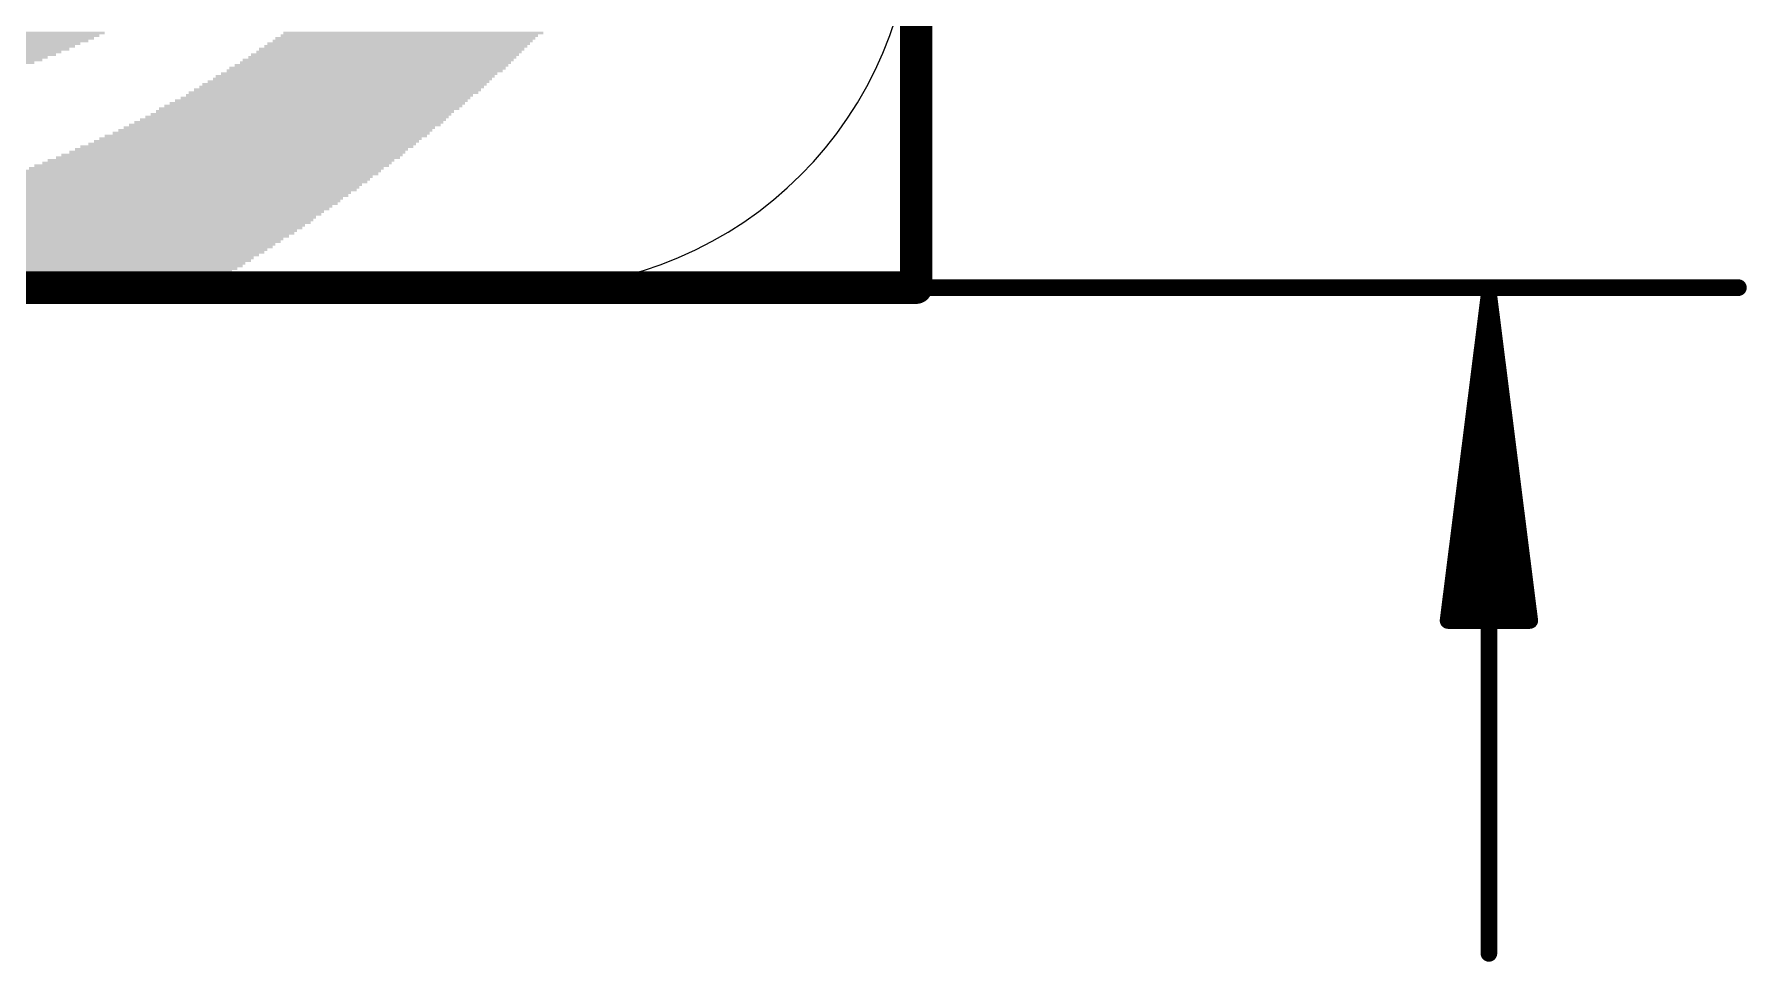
# Model space of a CAD drawing. Extents: x -11 to 71.5, y -12.5 to 39.9.
# Drawn here: x 58.13 to 71.52, y -5.27 to 1.98 of the extents above; entities that cross this region are included whole.
import ezdxf

# ---------------------------------------------------------------- set-up
doc = ezdxf.new("R2010")
doc.units = 0
for name, color, linetype in [('1', 12, 'CONTINUOUS'), ('16', 132, 'CONTINUOUS'), ('20', 4, 'CONTINUOUS'), ('21', 40, 'CONTINUOUS'), ('47', 253, 'CONTINUOUS')]:
    doc.layers.add(name, color=color, linetype=linetype)

# ---------------------------------------------------------------- blocks, each defined once
blk = doc.blocks.new('RECT')
blk.add_solid([(-0.5, -0.5), (0.5, -0.5), (-0.5, 0.5), (0.5, 0.5)])

msp = doc.modelspace()

# ---------------------------------------------------------------- linework, layer by layer
at = {"layer": '1', "const_width": 0.254}
for points in [[(65.024, 0), (65.024, 30.734)], [(0, 0), (65.024, 0)]]:
    msp.add_lwpolyline(points, dxfattribs=at)
at = {"layer": '1', "const_width": 0.127}
for points in [[(64.9605, 0, 1), (65.0875, 0)], [(65.024, -0.0635, 1), (65.024, 0.0635)]]:
    msp.add_lwpolyline(points, format="xyb", dxfattribs=at)
at = {"layer": '16', "const_width": 0.254}
for points in [[(65.024, 0), (65.024, 30.734)], [(0, 0), (65.024, 0)]]:
    msp.add_lwpolyline(points, dxfattribs=at)
at = {"layer": '16', "const_width": 0.127}
for points in [[(64.9605, 0, 1), (65.0875, 0)], [(65.024, -0.0635, 1), (65.024, 0.0635)]]:
    msp.add_lwpolyline(points, format="xyb", dxfattribs=at)
at = {"layer": '20'}
msp.add_line((3, 0), (62, 0), dxfattribs=at)
msp.add_arc((62, 3), 3, 270, 0, dxfattribs=at)
at = {"layer": '47', "const_width": 0.13}
for points in [[(31, 0), (71.45, 0)], [(69.5, -0.065), (69.1808, -2.6)], [(69.5, -0.065), (69.24, -2.6)], [(69.5, -0.065), (69.37, -2.6)], [(69.5, -0.065), (69.5, -5.2)], [(69.8192, -2.6), (69.5, -0.065)], [(69.63, -2.6), (69.5, -0.065)], [(69.76, -2.6), (69.5, -0.065)], [(69.1808, -2.6), (69.8192, -2.6)]]:
    msp.add_lwpolyline(points, dxfattribs=at)
at = {"layer": '47', "const_width": 0.065}
for points in [[(69.5325, -0.0667, 1), (69.4675, -0.0633)], [(69.5325, -0.0633, 1), (69.4675, -0.0667)], [(71.45, -0.0325, 1), (71.45, 0.0325)], [(69.5325, -0.065, 1), (69.4675, -0.065)], [(69.5322, -0.0609, 1), (69.4678, -0.0691)], [(69.5323, -0.0617, 1), (69.4677, -0.0683)], [(69.5323, -0.0683, 1), (69.4677, -0.0617)], [(69.5322, -0.0691, 1), (69.4678, -0.0609)], [(69.1808, -2.5675, 1), (69.1808, -2.6325)], [(69.8192, -2.6325, 1), (69.8192, -2.5675)], [(69.1485, -2.5959, 1), (69.213, -2.6041)], [(69.2077, -2.5967, 1), (69.2723, -2.6033)], [(69.3375, -2.5983, 1), (69.4025, -2.6017)], [(69.5975, -2.6017, 1), (69.6625, -2.5983)], [(69.7277, -2.6033, 1), (69.7923, -2.5967)], [(69.787, -2.6041, 1), (69.8515, -2.5959)], [(69.4675, -5.2, 1), (69.5325, -5.2)]]:
    msp.add_lwpolyline(points, format="xyb", dxfattribs=at)

# ---------------------------------------------------------------- block references
at = {"layer": '21', "yscale": 0.0212}
for p, xscale in [((56.481, 1.9896), 4.4025), ((56.4704, 1.9684), 4.339), ((56.4704, 1.9473), 4.2543), ((56.4598, 1.9261), 4.1908), ((56.4492, 1.9049), 4.085), ((56.4492, 1.8838), 4.0003), ((60.9576, 1.8838), 2.0531), ((60.9787, 1.9049), 2.0531), ((61.0105, 1.9261), 2.0319), ((61.0316, 1.9473), 2.0319), ((61.0634, 1.9684), 2.0108), ((61.0951, 1.9896), 2.0319), ((56.4387, 1.8626), 3.9368), ((56.4281, 1.8414), 3.831), ((56.4281, 1.8203), 3.7463), ((56.4175, 1.7991), 3.6405), ((56.4175, 1.7779), 3.5559), ((56.4069, 1.7568), 3.45), ((60.7671, 1.7356), 2.1377), ((60.7988, 1.7568), 2.1166), ((60.82, 1.7779), 2.1166), ((60.8517, 1.7991), 2.0954), ((60.8729, 1.8203), 2.0954), ((60.9046, 1.8414), 2.0743), ((60.9258, 1.8626), 2.0743), ((60.5872, 1.6086), 2.2012), ((60.6189, 1.6298), 2.1801), ((60.6401, 1.6509), 2.1801), ((60.6718, 1.6721), 2.1589), ((60.7142, 1.6933), 2.1589), ((60.7353, 1.7144), 2.1589), ((60.4073, 1.4816), 2.2647), ((60.439, 1.5028), 2.2436), ((60.4707, 1.5239), 2.2647), ((60.5025, 1.5451), 2.2436), ((60.5342, 1.5663), 2.2224), ((60.5554, 1.5874), 2.2224), ((60.185, 1.3334), 2.3706), ((60.2168, 1.3546), 2.3494), ((60.2485, 1.3758), 2.3282), ((60.2803, 1.3969), 2.3494), ((60.312, 1.4181), 2.3282), ((60.3438, 1.4393), 2.3071), ((60.3755, 1.4604), 2.2859), ((59.9839, 1.2065), 2.4764), ((60.0157, 1.2276), 2.4552), ((60.0474, 1.2488), 2.4341), ((60.0898, 1.2699), 2.4341), ((60.1215, 1.2911), 2.4129), ((60.1533, 1.3123), 2.3917), ((59.7511, 1.0795), 2.6034), ((59.7934, 1.1006), 2.6034), ((59.8358, 1.1218), 2.5611), ((59.8675, 1.143), 2.5399), ((59.8993, 1.1641), 2.5187), ((59.9416, 1.1853), 2.5187), ((59.476, 0.9313), 2.7727), ((59.5183, 0.9525), 2.7727), ((59.5606, 0.9736), 2.7304), ((59.5924, 0.9948), 2.7092), ((59.6453, 1.016), 2.6881), ((59.677, 1.0371), 2.6669), ((59.7194, 1.0583), 2.6246), ((59.2008, 0.8043), 2.9844), ((59.2537, 0.8255), 2.9632), ((59.296, 0.8466), 2.9209), ((59.3384, 0.8678), 2.8786), ((59.3913, 0.889), 2.8574), ((59.4336, 0.9101), 2.8151), ((58.8727, 0.6773), 3.3019), ((58.9256, 0.6985), 3.2384), ((58.9891, 0.7196), 3.196), ((59.0421, 0.7408), 3.1325), ((59.1056, 0.762), 3.0902), ((59.1479, 0.7831), 3.0479), ((56.0048, 0.5291), 8.6145), ((58.3542, 0.5503), 3.958), ((58.4917, 0.5715), 3.7675), ((58.587, 0.5926), 3.6194), ((58.6717, 0.6138), 3.5347), ((58.7352, 0.635), 3.45), ((58.8092, 0.6561), 3.3865), ((56.0048, 0.508), 8.5722), ((55.9836, 0.4868), 8.5298), ((55.9836, 0.4656), 8.4875), ((55.973, 0.4445), 8.424), ((55.973, 0.4233), 8.3817), ((55.9624, 0.4022), 8.3182), ((55.9518, 0.381), 8.2547), ((55.9518, 0.3598), 8.2123), ((55.9307, 0.3175), 8.1277), ((55.9413, 0.3387), 8.1488), ((55.9201, 0.2963), 8.0642), ((55.9201, 0.2752), 8.0218), ((55.9095, 0.254), 7.9583), ((55.8989, 0.2328), 7.8949), ((55.8989, 0.2117), 7.8525), ((55.8883, 0.1905), 7.789), ((55.8883, 0.1693), 7.7467), ((55.8778, 0.1482), 7.6832), ((55.8672, 0.127), 7.6197), ((55.8566, 0.1058), 7.5562), ((55.8566, 0.0847), 7.5139), ((55.846, 0.0635), 7.4504), ((55.8354, 0.0423), 7.3869), ((55.846, 0.0212), 7.3234), ((55.8354, 0), 7.2599)]:
    msp.add_blockref('RECT', p, dxfattribs=dict(at, xscale=xscale))

doc.saveas('drawing.dxf')
